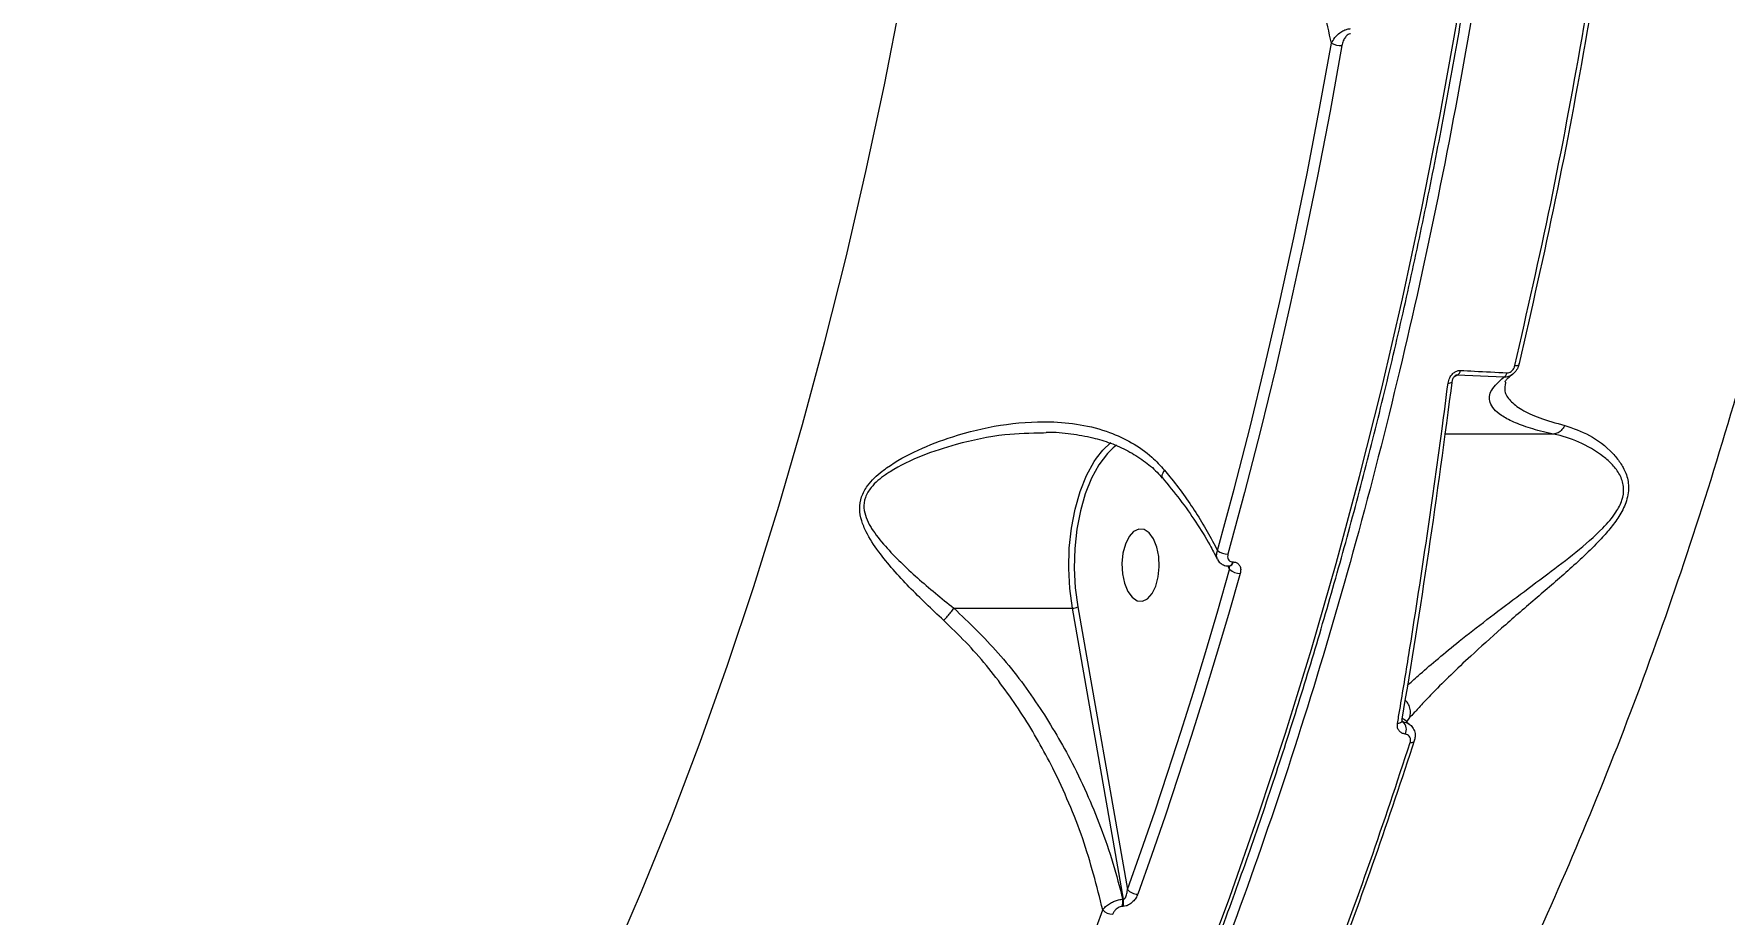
# Model space of a CAD drawing. Header units: millimetres. Extents: x -7735 to 7893, y -6545 to 6034.
# Drawn here: x 4577.7 to 4787.6, y 22.8 to 132.1 of the extents above; entities that cross this region are included whole.
import ezdxf

# ---------------------------------------------------------------- set-up
doc = ezdxf.new("R2010")
doc.units = ezdxf.units.MM
for name, color, linetype in [('DIKOM_ОБЪЕКТ', 7, 'Continuous'), ('DIKOM_РАЗМЕР_ЗОНА', 7, 'Continuous'), ('DIKOM_РАЗМЕР_ОБЪЕКТА', 7, 'Continuous')]:
    doc.layers.add(name, color=color, linetype=linetype)
doc.styles.add('style1', font='arial.ttf', dxfattribs={"width": 0.8})
doc.dimstyles.new('1-50', dxfattribs={"dimtxt": 300, "dimasz": 200, "dimexe": 100, "dimexo": 0, "dimgap": 100, "dimtad": 1, "dimtxsty": 'style1', "dimcen": 200, "dimclrd": 7, "dimclre": 7, "dimclrt": 7, "dimadec": 1, "dimazin": 2, "dimtfac": 1, "dimtmove": 0, "dimatfit": 2, "dimfxl": 0, "dimlwd": 25, "dimlwe": 18, "dimarcsym": 0})

# ---------------------------------------------------------------- blocks, each defined once
blk = doc.blocks.new('*D0')
at = {"layer": 'Defpoints', "color": 0, "transparency": 16777216}
for p in [(5893.22, 882.1), (-4595.74, 266.13), (5893.22, -5840.17)]:
    blk.add_point(p, dxfattribs=at)
at = {"layer": 'DIKOM_РАЗМЕР_ОБЪЕКТА', "color": 7, "lineweight": 18, "transparency": 16777216}
for p, q in [((5893.22, 882.1), (5893.22, -5940.17)), ((-4595.74, 266.13), (-4595.74, -5940.17))]:
    blk.add_line(p, q, dxfattribs=at)
at = {"layer": 'DIKOM_РАЗМЕР_ОБЪЕКТА', "color": 7, "lineweight": 25, "transparency": 16777216}
blk.add_line((-4395.74, -5840.17), (5693.22, -5840.17), dxfattribs=at)
at = {"layer": 'DIKOM_РАЗМЕР_ОБЪЕКТА', "color": 7, "transparency": 16777216}
for points in [[(-4395.74, -5806.84), (-4395.74, -5873.51), (-4595.74, -5840.17)], [(5693.22, -5806.84), (5693.22, -5873.51), (5893.22, -5840.17)]]:
    blk.add_solid(points, dxfattribs=at)
at = {"layer": 'DIKOM_РАЗМЕР_ОБЪЕКТА', "color": 7, "transparency": 16777216, "insert": (648.74, -5587), "char_height": 300, "attachment_point": 5, "style": 'style1'}
blk.add_mtext('10450', dxfattribs=at)
blk = doc.blocks.new('*D3')
at = {"layer": 'Defpoints', "color": 0, "transparency": 16777216}
for p in [(-6112.56, 266.13), (7893.22, 266.13), (7893.22, -6445.11)]:
    blk.add_point(p, dxfattribs=at)
at = {"layer": 'DIKOM_РАЗМЕР_ЗОНА', "color": 7, "lineweight": 18, "transparency": 16777216}
for p, q in [((-6112.56, 266.13), (-6112.56, -6545.11)), ((7893.22, 266.13), (7893.22, -6545.11))]:
    blk.add_line(p, q, dxfattribs=at)
at = {"layer": 'DIKOM_РАЗМЕР_ЗОНА', "color": 7, "lineweight": 25, "transparency": 16777216}
blk.add_line((-5912.56, -6445.11), (7693.22, -6445.11), dxfattribs=at)
at = {"layer": 'DIKOM_РАЗМЕР_ЗОНА', "color": 7, "transparency": 16777216}
for points in [[(-5912.56, -6411.77), (-5912.56, -6478.44), (-6112.56, -6445.11)], [(7693.22, -6411.77), (7693.22, -6478.44), (7893.22, -6445.11)]]:
    blk.add_solid(points, dxfattribs=at)
at = {"layer": 'DIKOM_РАЗМЕР_ЗОНА', "color": 7, "transparency": 16777216, "insert": (890.33, -6191.83), "char_height": 300, "attachment_point": 5, "style": 'style1'}
blk.add_mtext('13950', dxfattribs=at)

msp = doc.modelspace()

# ---------------------------------------------------------------- linework, layer by layer
at = {"layer": 'DIKOM_ОБЪЕКТ', "color": 7, "linetype": 'Continuous', "lineweight": 15}
for p, q in [((4754.469, 89.744), (4754.046, 89.481)), ((4760.241, 89.461), (4754.469, 89.744)), ((4760.469, 88.854), (4760.466, 88.812)), ((4703.427, 82.556), (4703.085, 82.54)), ((4766.41, 82.386), (4752.909, 82.386)), ((4712.148, 81.025), (4711.752, 80.701)), ((4726.214, 65.582), (4726.019, 66.028)), ((4726.153, 65.995), (4726.181, 65.995)), ((4726.606, 66.52), (4726.634, 66.52)), ((4707.356, 60.934), (4713.517, 25.814)), ((4691.975, 60.773), (4706.684, 60.773)), ((4713.026, 24.618), (4706.684, 60.773)), ((4747.757, 46.64), (4747.622, 46.729)), ((4748.548, 47.174), (4748.179, 46.666)), ((4748.229, 46.616), (4748.197, 46.651)), ((4712.959, 23.719), (4712.871, 23.719)), ((4712.937, 24.618), (4713.026, 24.618))]:
    msp.add_line(p, q, dxfattribs=at)
at = {"layer": 'DIKOM_ОБЪЕКТ', "color": 7, "linetype": 'Continuous', "lineweight": 15, "flags": 128}
for points in [[(4722.558, 15.006), (4726.238, 24.881), (4729.769, 34.959), (4733.148, 45.232), (4736.372, 55.691), (4739.438, 66.328), (4742.344, 77.132), (4745.087, 88.096), (4747.665, 99.21), (4750.077, 110.464), (4752.318, 121.849), (4754.389, 133.356), (4756.287, 144.975), (4758.01, 156.695), (4759.558, 168.508), (4760.929, 180.403), (4762.12, 192.371), (4763.133, 204.4), (4763.966, 216.481), (4764.617, 228.605), (4765.087, 240.759), (4765.375, 252.936), (4765.481, 265.123)], [(4649.34, 16.642), (4653.189, 25.58), (4656.897, 34.743), (4660.458, 44.12), (4663.871, 53.704), (4667.131, 63.486), (4670.237, 73.456), (4673.184, 83.605), (4675.971, 93.925), (4678.594, 104.404), (4681.051, 115.034), (4683.341, 125.804), (4685.459, 136.705), (4687.406, 147.727), (4689.179, 158.858), (4690.776, 170.09), (4692.196, 181.41), (4693.437, 192.81), (4694.499, 204.278)], [(4724.72, 67.931), (4726.775, 75.552), (4728.75, 83.254), (4730.642, 91.034), (4732.452, 98.887), (4734.179, 106.81), (4735.821, 114.801), (4737.379, 122.855), (4738.851, 130.97)], [(4740.157, 130.671), (4738.682, 122.538), (4737.121, 114.466), (4735.475, 106.458), (4733.745, 98.517), (4731.931, 90.646), (4730.034, 82.85), (4728.055, 75.131), (4725.995, 67.492)], [(4761.62, 90.912), (4761.749, 90.915), (4761.866, 90.927), (4761.965, 90.949), (4762.046, 90.98), (4762.107, 91.02), (4762.145, 91.067), (4762.161, 91.12), (4762.154, 91.178)], [(4753.33, 88.725), (4753.472, 88.747), (4753.597, 88.781), (4753.702, 88.824), (4753.783, 88.877), (4753.839, 88.938), (4753.869, 89.004), (4753.871, 89.022)], [(4711.752, 80.701), (4711.03, 79.981), (4709.99, 78.599), (4709.071, 76.925), (4708.294, 74.999), (4707.678, 72.866), (4707.236, 70.575), (4706.979, 68.179), (4706.913, 65.736), (4707.04, 63.302), (4707.356, 60.934)], [(4709.697, 79.431), (4710.474, 80.415), (4711.45, 81.352)], [(4706.684, 60.773), (4706.358, 63.215), (4706.227, 65.725), (4706.295, 68.245), (4706.56, 70.715), (4707.016, 73.078), (4707.652, 75.278), (4708.453, 77.264), (4709.401, 78.99), (4709.697, 79.431)], [(4713.144, 63.875), (4713.552, 62.868), (4714.089, 62.126), (4714.713, 61.707), (4715.372, 61.646), (4716.013, 61.948), (4716.584, 62.588), (4717.039, 63.515), (4717.341, 64.654), (4717.466, 65.911), (4717.404, 67.186), (4717.159, 68.375), (4716.751, 69.382), (4716.213, 70.125), (4715.59, 70.544), (4714.931, 70.605), (4714.29, 70.303), (4713.719, 69.663), (4713.263, 68.736), (4712.961, 67.597), (4712.836, 66.339), (4712.899, 65.064), (4713.144, 63.875)], [(4713.517, 25.814), (4715.228, 30.631), (4716.905, 35.494), (4718.546, 40.402), (4720.152, 45.353), (4721.722, 50.348), (4723.256, 55.386), (4724.754, 60.464), (4726.214, 65.582)], [(4727.524, 65.104), (4726.059, 59.973), (4724.558, 54.883), (4723.021, 49.834), (4721.447, 44.827), (4719.837, 39.863), (4718.192, 34.943), (4716.511, 30.069), (4714.796, 25.24)], [(4747.052, 46.456), (4747.199, 46.482), (4747.33, 46.522), (4747.44, 46.576), (4747.527, 46.641), (4747.588, 46.716), (4747.622, 46.8), (4747.625, 46.821)], [(4747.625, 46.821), (4747.626, 46.888), (4747.601, 46.979)], [(4748.627, 44.088), (4748.757, 44.091), (4748.874, 44.108), (4748.975, 44.136), (4749.058, 44.176), (4749.121, 44.227), (4749.162, 44.287), (4749.18, 44.355), (4749.175, 44.43)]]:
    msp.add_lwpolyline(points, dxfattribs=at)
at = {"layer": 'DIKOM_ОБЪЕКТ', "color": 7, "linetype": 'Continuous', "lineweight": 15}
for centre, radius, start, end in [((4740.144, 133.617), 2.946, 243.96427, 270.26231), ((4754.107, 90.431), 0.777, 297.79058, 351.17959), ((4759.869, 90.136), 0.771, 298.78922, 351.92103), ((4725.998, 69.575), 2.083, 232.1405, 269.91629), ((4726.01, 66.575), 0.598, 284.18106, 354.69036), ((4726.046, 66.572), 0.591, 282.58528, 354.97056), ((4727.514, 67.107), 2.003, 229.55869, 270.28339), ((4706.7, 62.19), 1.417, 269.35937, 297.60376), ((4746.801, 45.323), 1.927, 43.56866, 64.65613), ((4746.894, 45.73), 1.254, 331.72103, 46.50415), ((4714.802, 26.967), 1.727, 221.89862, 269.80827), ((4283.809, 177.474), 453.651, 330.98818, 340.13073), ((4711.716, 24.505), 1.752, 223.8996, 269.40158), ((4711.155, 24.298), 1.81, 341.33013, 10.18128), ((4711.248, 24.299), 1.806, 341.26736, 10.18364)]:
    msp.add_arc(centre, radius, start, end, dxfattribs=at)
for points, knots in [([(4659.485, 629.354), (4661.513, 627.016), (4667.017, 620.672), (4675.714, 609.372), (4685.449, 595.203), (4694.771, 579.964), (4703.645, 563.748), (4712.027, 546.623), (4719.886, 528.637), (4727.198, 509.801), (4733.963, 490.165), (4740.163, 469.796), (4745.772, 448.79), (4750.761, 427.245), (4755.111, 405.221), (4758.8, 382.748), (4761.836, 359.872), (4764.214, 336.666), (4765.926, 313.24), (4766.961, 289.702), (4767.311, 266.125), (4766.961, 242.548), (4765.926, 219.01), (4764.214, 195.584), (4761.836, 172.378), (4758.8, 149.501), (4755.111, 127.028), (4750.761, 105.005), (4745.772, 83.46), (4740.163, 62.454), (4733.962, 42.085), (4727.198, 22.448), (4720.225, 4.494), (4713.136, -11.884), (4706.016, -26.803), (4698.516, -41.064), (4690.67, -54.605), (4682.551, -67.311), (4674.179, -79.147), (4666.49, -89.03), (4661.513, -94.766), (4659.485, -97.103)], [0, 0, 0, 0, 0.0156535, 0.0424906, 0.0694123, 0.0963772, 0.1233419, 0.1502637, 0.1771008, 0.2039378, 0.2308596, 0.2578243, 0.2847891, 0.3117108, 0.3385479, 0.3653847, 0.392306, 0.4192705, 0.446235, 0.4731564, 0.4999931, 0.5268301, 0.5537517, 0.5807164, 0.607681, 0.6346026, 0.6614395, 0.6882765, 0.7151981, 0.7421628, 0.7691275, 0.7960491, 0.822886, 0.845964, 0.8691648, 0.8923928, 0.9156209, 0.9388217, 0.9615842, 0.9843465, 1, 1, 1, 1]), ([(4737.207, 562.018), (4739.835, 557.886), (4745.093, 549.616), (4752.573, 536.296), (4759.731, 522.35), (4766.797, 507.142), (4773.704, 490.598), (4780.369, 472.659), (4786.508, 454.026), (4792.087, 434.787), (4797.073, 415.029), (4801.395, 395.022), (4805.048, 374.807), (4808.057, 354.439), (4810.453, 333.763), (4812.224, 312.877), (4813.355, 291.876), (4813.843, 270.403), (4813.629, 248.501), (4812.686, 226.228), (4811.027, 204.096), (4808.69, 182.5), (4805.706, 161.487), (4802.126, 141.085), (4797.933, 121.049), (4793.151, 101.472), (4787.808, 82.444), (4781.957, 64.143), (4775.616, 46.597), (4768.819, 29.802), (4761.554, 13.685), (4753.847, -1.668), (4745.765, -16.269), (4740.057, -25.272), (4737.207, -29.767)], [0, 0, 0, 0, 0.0284578, 0.0569511, 0.0854442, 0.1139019, 0.1459253, 0.1780518, 0.2102298, 0.2424062, 0.2745293, 0.3065503, 0.337558, 0.3686634, 0.3998176, 0.4309707, 0.4620735, 0.4930794, 0.5259479, 0.558875, 0.5918025, 0.6246716, 0.656167, 0.6877611, 0.7194068, 0.7510542, 0.7826522, 0.81415, 0.8450489, 0.876038, 0.9070736, 0.9381098, 0.9691003, 1, 1, 1, 1]), ([(4597.642, -143.228), (4598.201, -142.99), (4600.698, -141.925), (4605.095, -139.724), (4610.827, -136.619), (4616.511, -133.188), (4622.145, -129.462), (4627.723, -125.436), (4633.242, -121.116), (4638.698, -116.503), (4644.086, -111.602), (4649.402, -106.417), (4654.642, -100.951), (4659.803, -95.208), (4664.879, -89.194), (4669.868, -82.911), (4674.766, -76.367), (4679.569, -69.565), (4684.273, -62.51), (4688.874, -55.208), (4693.371, -47.665), (4697.758, -39.885), (4702.033, -31.876), (4706.193, -23.643), (4710.235, -15.192), (4714.155, -6.529), (4717.951, 2.338), (4721.619, 11.403), (4725.158, 20.66), (4728.564, 30.101), (4731.835, 39.719), (4734.969, 49.507), (4737.963, 59.458), (4740.815, 69.564), (4743.523, 79.818), (4746.084, 90.212), (4748.498, 100.738), (4750.762, 111.388), (4752.874, 122.154), (4754.833, 133.029), (4756.638, 144.003), (4758.287, 155.069), (4759.779, 166.218), (4761.112, 177.443), (4762.286, 188.734), (4763.3, 200.083), (4764.154, 211.482), (4764.845, 222.922), (4765.375, 234.394), (4765.741, 245.89), (4765.93, 256.137), (4765.956, 262.55), (4765.966, 265.124)], [0, 0, 0, 0, 0.0058768, 0.0262675, 0.0466642, 0.0670671, 0.087475, 0.1078876, 0.1283047, 0.1487257, 0.16915, 0.1895772, 0.2100063, 0.2304374, 0.2508696, 0.2713028, 0.2917369, 0.3121714, 0.3326061, 0.3530404, 0.373475, 0.3939091, 0.4143426, 0.434776, 0.4552089, 0.4756412, 0.4960728, 0.5165038, 0.5369346, 0.5573646, 0.577794, 0.5982233, 0.6186517, 0.6390797, 0.6595072, 0.6799343, 0.7003611, 0.7207874, 0.7412133, 0.7616388, 0.7820641, 0.8024892, 0.8229139, 0.8433384, 0.8637627, 0.8841868, 0.9046108, 0.9250346, 0.9454584, 0.9658821, 0.9863058, 1, 1, 1, 1]), ([(4738.851, 130.97), (4738.255, 133.699), (4737.064, 139.158), (4734.604, 147.33), (4731.661, 155.452), (4727.884, 164.12), (4723.96, 171.569), (4720.072, 177.79), (4716.816, 182.362), (4713.363, 186.617), (4710.795, 189.129), (4709.584, 190.313)], [0, 0, 0, 0, 0.1269749, 0.253956, 0.383673, 0.5133744, 0.6746721, 0.7565608, 0.8384274, 0.9238225, 1, 1, 1, 1]), ([(4761.62, 90.912), (4763.141, 97.602), (4766.185, 110.981), (4770.061, 131.681), (4773.465, 152.778), (4775.244, 167.157), (4776.134, 174.346)], [0, 0, 0, 0, 0.2486176, 0.4972331, 0.7486166, 1, 1, 1, 1]), ([(4776.653, 174.483), (4775.775, 167.383), (4774.018, 153.184), (4770.64, 132.191), (4766.762, 111.439), (4763.69, 97.932), (4762.154, 91.178)], [0, 0, 0, 0, 0.24861538, 0.4972303, 0.74861488, 1, 1, 1, 1]), ([(4738.851, 130.97), (4738.976, 131.205), (4739.222, 131.668), (4739.798, 132.225), (4740.346, 132.562), (4740.811, 132.741), (4741.08, 132.769), (4741.218, 132.783)], [0, 0, 0, 0, 0.2736153, 0.5372847, 0.720871, 0.8565388, 1, 1, 1, 1]), ([(4741.219, 132.145), (4741.149, 132.136), (4741.01, 132.118), (4740.784, 131.972), (4740.528, 131.69), (4740.288, 131.234), (4740.202, 130.865), (4740.157, 130.671)], [0, 0, 0, 0, 0.1190311, 0.2373767, 0.4123887, 0.6910767, 1, 1, 1, 1]), ([(4753.33, 88.725), (4753.383, 88.96), (4753.469, 89.347), (4753.808, 89.843), (4754.182, 90.153), (4754.561, 90.304), (4754.781, 90.309), (4754.875, 90.312)], [0, 0, 0, 0, 0.3038737, 0.5023001, 0.7017173, 0.8732207, 1, 1, 1, 1]), ([(4754.875, 90.312), (4755.447, 90.283), (4757.358, 90.185), (4759.284, 90.093), (4760.632, 90.028)], [0, 0, 0, 0, 0.2996442, 1, 1, 1, 1]), ([(4762.154, 91.178), (4762.093, 90.953), (4761.972, 90.504), (4761.543, 89.948), (4760.998, 89.581), (4760.54, 89.464), (4760.292, 89.461), (4760.241, 89.461)], [0, 0, 0, 0, 0.243513, 0.487583, 0.7197781, 0.9418257, 1, 1, 1, 1]), ([(4760.632, 90.028), (4760.685, 90.029), (4760.82, 90.031), (4761.057, 90.112), (4761.305, 90.298), (4761.514, 90.578), (4761.582, 90.794), (4761.62, 90.912)], [0, 0, 0, 0, 0.1208906, 0.3076231, 0.5230138, 0.7374996, 1, 1, 1, 1]), ([(4747.052, 46.456), (4747.147, 47.02), (4747.623, 49.842), (4748.836, 57.242), (4750.615, 68.823), (4752.21, 80.141), (4753.083, 86.833), (4753.33, 88.725)], [0, 0, 0, 0, 0.0413721, 0.2068709, 0.5381534, 0.869436, 1, 1, 1, 1]), ([(4753.843, 89.147), (4752.885, 81.963), (4750.967, 67.572), (4748.724, 53.851), (4747.601, 46.979)], [0, 0, 0, 0, 0.4991734, 1, 1, 1, 1]), ([(4753.876, 89.021), (4753.877, 89.042), (4753.885, 89.144), (4753.944, 89.321), (4754.053, 89.505), (4754.145, 89.61), (4754.21, 89.665), (4754.237, 89.68), (4754.244, 89.684)], [0, 0, 0, 0, 0.0971434, 0.4895663, 0.7183304, 0.8644834, 0.966114, 1, 1, 1, 1]), ([(4754.469, 89.744), (4754.444, 89.746), (4754.401, 89.75), (4754.323, 89.728), (4754.273, 89.704), (4754.249, 89.688), (4754.244, 89.684)], [0, 0, 0, 0, 0.4232529, 0.7055189, 0.9301346, 1, 1, 1, 1]), ([(4766.41, 82.386), (4766.349, 82.4), (4765.292, 82.635), (4763.465, 83.122), (4761.382, 83.896), (4759.908, 84.698), (4758.969, 85.513), (4758.368, 86.555), (4758.476, 87.87), (4759.652, 88.931), (4760.241, 89.461)], [0, 0, 0, 0, 0.0075327, 0.1291239, 0.2511194, 0.3728239, 0.483552, 0.5942897, 0.7971153, 1, 1, 1, 1]), ([(4760.466, 88.812), (4760.393, 88.449), (4760.237, 87.678), (4760.953, 86.549), (4762.371, 85.433), (4764.55, 84.384), (4766.72, 83.78), (4767.809, 83.476)], [0, 0, 0, 0, 0.1818016, 0.3859668, 0.5906988, 0.794607, 1, 1, 1, 1]), ([(4760.384, 88.86), (4760.383, 88.856), (4760.382, 88.836), (4760.441, 88.998), (4760.717, 89.349), (4761.134, 89.683), (4761.326, 89.837)], [0, 0, 0, 0, 0.0726322, 0.3836297, 0.7155406, 1, 1, 1, 1]), ([(4690.691, 59.269), (4689.24, 60.64), (4686.298, 63.42), (4683.082, 67.055), (4681.236, 69.835), (4680.474, 71.631), (4680.194, 73.086), (4680.42, 74.612), (4681.35, 76.278), (4682.564, 77.416), (4684.633, 78.959), (4687.532, 80.525), (4692.277, 82.341), (4697.791, 83.672), (4703.145, 84.089), (4707.699, 83.671), (4711.118, 82.788), (4714.104, 81.397), (4716.393, 79.797), (4717.611, 78.48), (4718.121, 77.927)], [0, 0, 0, 0, 0.0952076, 0.1929569, 0.2448001, 0.2710698, 0.2981705, 0.3242911, 0.3503889, 0.3910765, 0.4019407, 0.4719655, 0.5438127, 0.6393976, 0.7378566, 0.7988586, 0.861365, 0.9113736, 0.9628374, 1, 1, 1, 1]), ([(4703.085, 82.54), (4701.493, 82.512), (4697.87, 82.449), (4692.804, 81.324), (4688.001, 79.814), (4685.095, 78.42), (4683.003, 77.045), (4681.807, 76.06), (4680.895, 74.558), (4680.736, 73.227), (4681.042, 72.012), (4681.452, 71.201), (4682.188, 69.987), (4683.967, 67.798), (4687.357, 64.513), (4690.435, 62.02), (4691.975, 60.773)], [0, 0, 0, 0, 0.1084062, 0.2467458, 0.346657, 0.4462041, 0.4610753, 0.5155096, 0.5491842, 0.5827263, 0.6148813, 0.6472401, 0.6541142, 0.7260632, 0.8629828, 1, 1, 1, 1]), ([(4703.418, 82.655), (4703.475, 82.657), (4704.519, 82.69), (4706.479, 82.481), (4709.104, 82.029), (4711.473, 81.314), (4713.597, 80.373), (4715.531, 79.149), (4716.951, 78.003), (4717.629, 77.182), (4717.833, 76.933)], [0, 0, 0, 0, 0.0102571, 0.1881947, 0.3587833, 0.5021337, 0.6529404, 0.7995552, 0.9394543, 1, 1, 1, 1]), ([(4748.267, 51.182), (4748.316, 51.227), (4748.728, 51.599), (4749.986, 52.725), (4752.061, 54.503), (4754.851, 56.797), (4758.116, 59.34), (4761.825, 62.133), (4765.547, 64.934), (4769.212, 67.685), (4772.144, 70.218), (4774.103, 72.45), (4775.013, 74.194), (4775.16, 75.287), (4775.065, 76.351), (4774.676, 77.421), (4773.762, 78.627), (4772.073, 80.116), (4769.548, 81.54), (4767.523, 82.191), (4766.42, 82.387), (4766.419, 82.387)], [0, 0, 0, 0, 0.0074327, 0.062294, 0.1322278, 0.2022581, 0.2859272, 0.3699294, 0.4537167, 0.528579, 0.6030485, 0.6460471, 0.6751192, 0.7039567, 0.7086208, 0.742231, 0.7792018, 0.8163041, 0.9080365, 0.9999205, 1, 1, 1, 1]), ([(4767.809, 83.476), (4768.838, 83.134), (4770.894, 82.45), (4773.256, 80.655), (4774.727, 78.911), (4775.469, 77.559), (4775.856, 75.882), (4775.523, 73.959), (4774.595, 72.182), (4773.451, 70.637), (4771.37, 68.325), (4768.203, 65.369), (4764.014, 61.813), (4759.927, 58.254), (4756.415, 55.104), (4753.611, 52.439), (4751.604, 50.436), (4750.113, 48.869), (4749.089, 47.752), (4748.721, 47.359), (4748.548, 47.174)], [0, 0, 0, 0, 0.08820323, 0.17619989, 0.20815904, 0.24002917, 0.27366008, 0.30760152, 0.33718865, 0.3650714, 0.39304302, 0.47453215, 0.55631048, 0.64319078, 0.72999001, 0.79301935, 0.85596862, 0.90584856, 0.9556658, 1, 1, 1, 1]), ([(4766.419, 82.387), (4766.419, 82.387), (4766.417, 82.386), (4766.413, 82.386), (4766.411, 82.386), (4766.41, 82.386)], [0, 0, 0, 0, 0.2802556, 0.7380753, 1, 1, 1, 1]), ([(4767.809, 83.476), (4767.79, 83.438), (4767.697, 83.255), (4767.448, 82.912), (4766.995, 82.534), (4766.611, 82.436), (4766.419, 82.387)], [0, 0, 0, 0, 0.0658756, 0.3171866, 0.658594, 1, 1, 1, 1]), ([(4718.121, 77.927), (4718.108, 77.907), (4717.996, 77.746), (4717.837, 77.451), (4717.759, 77.128), (4717.844, 77.019), (4717.88, 76.971)], [0, 0, 0, 0, 0.0463951, 0.3750436, 0.7286455, 1, 1, 1, 1]), ([(4718.121, 77.927), (4718.346, 77.654), (4719.756, 75.939), (4722.173, 72.628), (4723.86, 69.517), (4724.72, 67.931)], [0, 0, 0, 0, 0.0850064, 0.5334721, 1, 1, 1, 1]), ([(4717.861, 76.965), (4718.602, 76.07), (4720.093, 74.269), (4722.041, 71.479), (4723.588, 69.006), (4724.364, 67.466), (4724.659, 66.88)], [0, 0, 0, 0, 0.2735452, 0.5505783, 0.8288042, 1, 1, 1, 1]), ([(4724.689, 66.891), (4724.636, 67.044), (4724.529, 67.354), (4724.656, 67.737), (4724.72, 67.931)], [0, 0, 0, 0, 0.4929739, 1, 1, 1, 1]), ([(4725.995, 67.492), (4725.974, 67.378), (4725.933, 67.148), (4726.018, 66.844), (4726.202, 66.624), (4726.42, 66.529), (4726.563, 66.522), (4726.606, 66.52)], [0, 0, 0, 0, 0.2336498, 0.4673479, 0.6955656, 0.9086798, 1, 1, 1, 1]), ([(4724.707, 66.892), (4724.723, 66.846), (4724.804, 66.611), (4725.162, 66.285), (4725.66, 66.017), (4726.018, 66.019), (4726.156, 66.02)], [0, 0, 0, 0, 0.0806101, 0.4166947, 0.7742911, 1, 1, 1, 1]), ([(4726.214, 65.582), (4726.211, 65.673), (4726.205, 65.836), (4726.148, 65.985), (4726.122, 66.051)], [0, 0, 0, 0, 0.55332516, 1, 1, 1, 1]), ([(4726.634, 66.52), (4726.698, 66.517), (4726.906, 66.506), (4727.224, 66.37), (4727.495, 66.051), (4727.618, 65.607), (4727.555, 65.271), (4727.524, 65.104)], [0, 0, 0, 0, 0.0931954, 0.3039614, 0.530278, 0.7651867, 1, 1, 1, 1]), ([(4690.691, 59.269), (4690.74, 59.317), (4690.9, 59.471), (4691.216, 59.806), (4691.625, 60.285), (4691.857, 60.61), (4691.973, 60.772)], [0, 0, 0, 0, 0.1074309, 0.3494594, 0.6746427, 1, 1, 1, 1]), ([(4710.454, 23.29), (4709.709, 26.254), (4708.582, 30.736), (4706.297, 36.577), (4703.917, 41.754), (4700.616, 47.57), (4696.858, 52.738), (4693.479, 56.603), (4691.621, 58.38), (4690.691, 59.269)], [0, 0, 0, 0, 0.22271432, 0.33673532, 0.45074542, 0.63100089, 0.8132788, 0.90664532, 1, 1, 1, 1]), ([(4691.975, 60.773), (4691.975, 60.773), (4691.974, 60.773), (4691.973, 60.772), (4691.973, 60.772), (4691.973, 60.772)], [0, 0, 0, 0, 0.37735606, 0.7528499, 1, 1, 1, 1]), ([(4691.973, 60.772), (4693.859, 58.964), (4697.681, 55.303), (4702.463, 48.896), (4705.986, 42.985), (4708.476, 37.857), (4710.249, 33.543), (4711.775, 29.124), (4712.55, 26.12), (4712.937, 24.618)], [0, 0, 0, 0, 0.1852017, 0.3752211, 0.5580227, 0.6672687, 0.7765199, 0.8882592, 1, 1, 1, 1]), ([(4748.548, 47.174), (4748.56, 47.211), (4748.6, 47.327), (4748.677, 47.661), (4748.677, 48.203), (4748.436, 48.826), (4748.179, 49.233), (4747.983, 49.354), (4747.978, 49.358)], [0, 0, 0, 0, 0.0499472, 0.1552418, 0.4341211, 0.7130151, 0.991823, 1, 1, 1, 1]), ([(4747.999, 45.135), (4747.851, 45.167), (4747.556, 45.229), (4747.238, 45.512), (4747.024, 45.918), (4747.042, 46.269), (4747.052, 46.456)], [0, 0, 0, 0, 0.232304, 0.4640016, 0.7140024, 1, 1, 1, 1]), ([(4747.635, 46.669), (4747.636, 46.668), (4747.639, 46.668), (4747.604, 46.68), (4747.626, 46.793), (4747.631, 46.819)], [0, 0, 0, 0, 0.3676235, 0.8538508, 1, 1, 1, 1]), ([(4747.638, 46.671), (4747.641, 46.668), (4747.663, 46.645), (4747.714, 46.642), (4747.757, 46.64)], [0, 0, 0, 0, 0.1364798, 1, 1, 1, 1]), ([(4747.757, 46.64), (4747.965, 46.592), (4748.379, 46.498), (4748.865, 46.096), (4749.179, 45.551), (4749.279, 44.962), (4749.205, 44.584), (4749.175, 44.43)], [0, 0, 0, 0, 0.20974334, 0.41935528, 0.63343314, 0.85015674, 1, 1, 1, 1]), ([(4748.227, 46.614), (4748.216, 46.624), (4748.08, 46.75), (4748.07, 46.837), (4748.08, 46.796), (4748.081, 46.792)], [0, 0, 0, 0, 0.0674139, 0.8973653, 1, 1, 1, 1]), ([(4748.578, 46.315), (4748.459, 46.404), (4748.228, 46.576), (4748.192, 46.613), (4748.175, 46.631)], [0, 0, 0, 0, 0.5135666, 1, 1, 1, 1]), ([(4726.959, -12.263), (4728.929, -7.841), (4732.869, 1.004), (4738.419, 14.902), (4743.72, 29.212), (4746.991, 39.129), (4748.627, 44.088)], [0, 0, 0, 0, 0.2491208, 0.4982413, 0.7491197, 1, 1, 1, 1]), ([(4749.175, 44.43), (4747.553, 39.514), (4744.309, 29.683), (4739.031, 15.426), (4733.478, 1.514), (4729.515, -7.378), (4727.534, -11.824)], [0, 0, 0, 0, 0.2491218, 0.4982422, 0.7491216, 1, 1, 1, 1]), ([(4748.627, 44.088), (4748.641, 44.14), (4748.687, 44.315), (4748.67, 44.597), (4748.532, 44.872), (4748.307, 45.07), (4748.101, 45.114), (4747.999, 45.135)], [0, 0, 0, 0, 0.1043056, 0.3453185, 0.5759201, 0.7876929, 1, 1, 1, 1]), ([(4714.796, 25.24), (4714.785, 25.212), (4714.707, 25.005), (4714.507, 24.649), (4714.142, 24.238), (4713.751, 23.948), (4713.347, 23.757), (4713.088, 23.731), (4712.959, 23.719)], [0, 0, 0, 0, 0.0392864, 0.2872658, 0.4951714, 0.6709192, 0.8352167, 1, 1, 1, 1]), ([(4713.026, 24.618), (4713.048, 24.621), (4713.092, 24.627), (4713.181, 24.684), (4713.283, 24.815), (4713.384, 25.044), (4713.47, 25.362), (4713.507, 25.631), (4713.515, 25.791), (4713.517, 25.814)], [0, 0, 0, 0, 0.0551453, 0.109669, 0.2436987, 0.4174885, 0.6517642, 0.951876, 1, 1, 1, 1]), ([(4710.454, 23.29), (4710.472, 23.315), (4710.594, 23.489), (4710.888, 23.791), (4711.388, 24.14), (4711.908, 24.394), (4712.44, 24.569), (4712.771, 24.602), (4712.937, 24.618)], [0, 0, 0, 0, 0.0391655, 0.2682748, 0.4664256, 0.6436178, 0.8198928, 1, 1, 1, 1]), ([(4712.871, 23.719), (4712.787, 23.711), (4712.619, 23.695), (4712.358, 23.572), (4712.111, 23.387), (4711.882, 23.127), (4711.755, 22.903), (4711.705, 22.772), (4711.698, 22.753)], [0, 0, 0, 0, 0.1675466, 0.3345025, 0.5091568, 0.7130809, 0.9577871, 1, 1, 1, 1])]:
    msp.add_open_spline(points, degree=3, knots=knots, dxfattribs=at)

# ---------------------------------------------------------------- dimensions: what is measured, and where the dimension line sits
at = {"layer": 'DIKOM_РАЗМЕР_ЗОНА'}
dim = msp.add_linear_dim(base=(7893.216, -6445.106), p1=(-6112.558, 266.125), p2=(7893.216, 266.125), text='13950', dimstyle='1-50', dxfattribs=at)
dim.commit()
dim.dimension.update_dxf_attribs({"geometry": '*D3', "text_midpoint": (890.329, -6445.106), "dimtype": 160})
at = {"layer": 'DIKOM_РАЗМЕР_ОБЪЕКТА'}
dim = msp.add_linear_dim(base=(5893.216, -5840.173), p1=(-4595.736, 266.125), p2=(5893.216, 882.098), text='10450', dimstyle='1-50', dxfattribs=at)
dim.commit()
dim.dimension.update_dxf_attribs({"geometry": '*D0', "text_midpoint": (648.74, -5840.173), "dimtype": 160})

doc.saveas('drawing.dxf')
